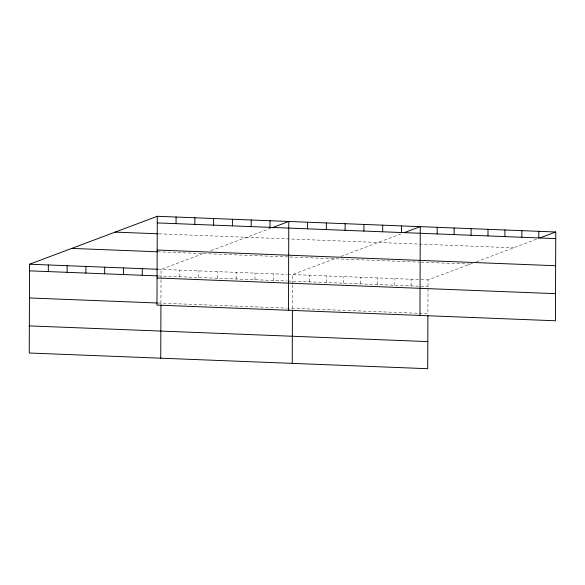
<?xml version="1.0" encoding="UTF-8"?>
<svg xmlns="http://www.w3.org/2000/svg" width="585" height="585" viewBox="0 0 585 585"><rect width="100%" height="100%" fill="white"/><g stroke="black" fill="none" stroke-linecap="round" stroke-linejoin="round"><path stroke-width="0.44" stroke-dasharray="2.92 2.19" d="M160.934 303.14L161.014 279.637M161.021 278.738L161.05 269.407L204.75 253.005M179.814 276.764L179.836 270.146M198.6 277.502L198.622 270.884M217.386 278.241L217.408 271.623M236.164 278.986L236.194 272.361M254.95 279.725L254.972 273.1M273.736 280.464L273.758 273.846M292.427 308.317L292.507 284.822M292.515 283.915L292.544 274.584L336.243 258.182M309.458 281.868L309.48 275.25M326.393 282.54L326.415 275.915M343.322 283.206L343.351 276.581M360.258 283.871L360.28 277.253M377.193 284.537L377.215 277.919M394.129 285.202L394.151 278.584M411.065 285.875L411.087 279.25M472.497 263.228L428.023 279.923L427.906 313.655L287.952 308.141M210.958 250.68L270.716 228.252M340.901 256.435L400.703 233.993M476.373 261.773L536.935 239.053M158.966 233.839L513.601 247.806M157.584 251.791L289.078 256.969M289.97 257.005L419.365 262.102M421.149 262.168L470.172 264.106M158.367 269.297L287.176 274.372M288.069 274.409L428.023 279.923M158.345 275.915L287.155 280.99M288.047 281.027L428.001 286.54M158.25 303.03L287.059 308.105"/><path stroke-width="0.88" d="M157.292 216.296L156.977 305.077L555.443 320.777L555.75 231.989L157.292 216.296L29.557 264.223L29.25 353.011L427.708 368.704L427.898 315.454M48.321 271.586L48.343 264.961M67.107 272.325L67.129 265.707M85.893 273.063L85.915 266.446M104.678 273.802L104.7 267.184M123.457 274.541L123.486 267.923M142.243 275.286L142.265 268.661M160.743 358.188L160.926 304.939M176.048 223.653L176.07 217.035M194.834 224.391L194.856 217.774M213.62 225.13L213.642 218.512M232.406 225.876L232.428 219.251M251.192 226.614L251.214 219.997M269.97 227.353L269.999 220.735M288.471 310.262L288.778 221.474L272.976 227.404M292.237 363.373L292.42 310.123M307.542 228.83L307.564 222.212M326.328 229.576L326.35 222.951M345.113 230.314L345.135 223.689M363.899 231.053L363.921 224.435M382.678 231.792L382.707 225.174M401.464 232.53L401.485 225.912M419.964 315.439L420.271 226.651L404.469 232.581M437.185 233.941L437.207 227.316M454.121 234.607L454.143 227.989M471.057 235.272L471.079 228.655M487.985 235.938L488.014 229.32M504.921 236.611L504.943 229.985M521.857 237.276L521.878 230.651M538.792 237.941L538.814 231.324M539.94 237.919L555.75 231.989M157.263 222.914L555.728 238.607M115.135 232.113L158.074 233.803M157.168 250.029L555.633 265.722M71.714 248.406L157.584 251.791M29.557 264.223L157.475 269.261M29.535 270.848L157.453 275.886M157.072 277.963L555.538 293.663M29.44 297.962L157.358 303.001M29.345 325.896L427.803 341.589"/></g></svg>
